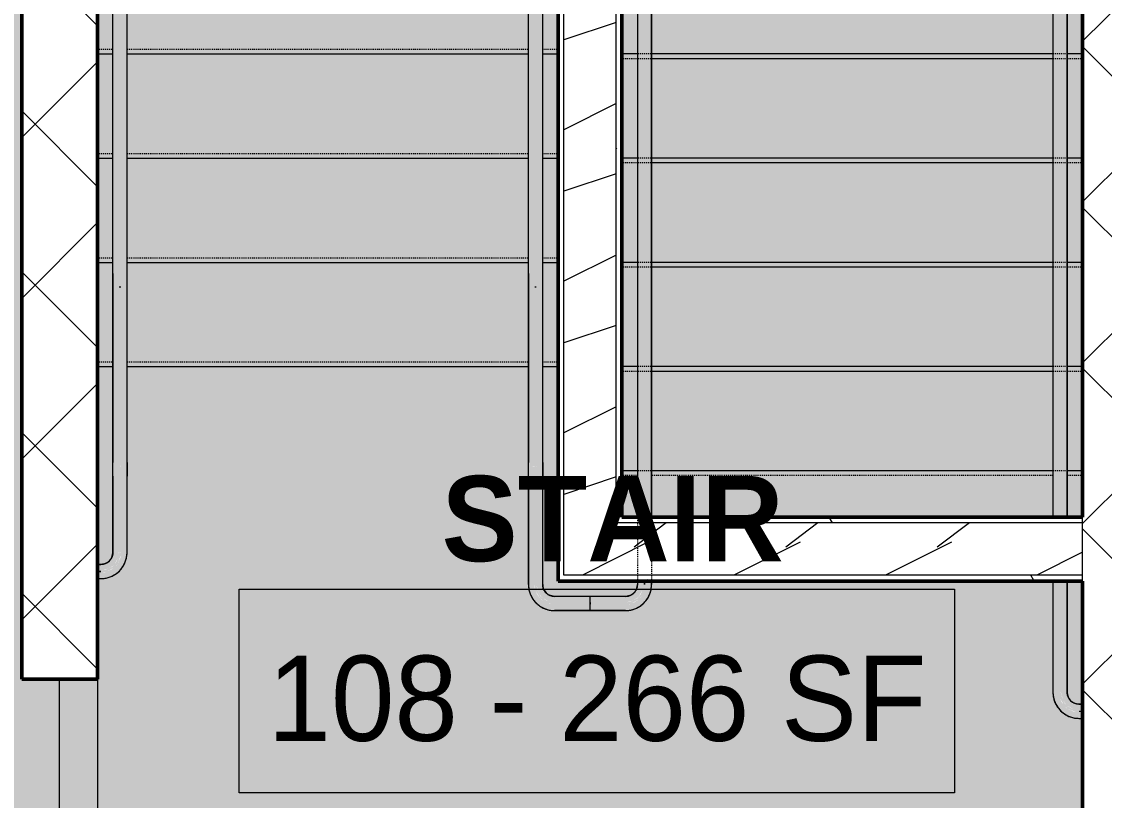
# Model space of a CAD drawing. Header units: inches. Extents: x -4266 to -1814, y 9706 to 12441.
# Drawn here: x -2640.3 to -2526, y 11884.4 to 11966.6 of the extents above; entities that cross this region are included whole.
import ezdxf

# ---------------------------------------------------------------- set-up
doc = ezdxf.new("R2010")
doc.units = ezdxf.units.IN
doc.header["$MEASUREMENT"] = 0
doc.linetypes.add('Overhead 1_16_', pattern=[0.101562, 0.0625, -0.039062])
for name, color, linetype, lineweight in [('0-1', 7, 'Continuous', 5), ('0-2', 10, 'Continuous', 13), ('A-ANNO-DIMS', 211, 'Continuous', 9), ('A-ANNO-DIMS-96', 211, 'Continuous', 9), ('A-AREA-IDEN', 2, 'Continuous', 9), ('A-FLOR-2', 10, 'Continuous', 13), ('A-FLOR-HRAL-1', 7, 'Continuous', 9), ('A-FLOR-HRAL-2', 55, 'Continuous', 9), ('A-FLOR-HRAL-3', 7, 'Overhead 1_16_', 9), ('A-WALL-3', 250, 'Continuous', 50), ('A-WALL-4', 10, 'Continuous', 13), ('A-WALL-7', 254, 'Continuous', 5), ('A-WALL-PATT-1', 7, 'Continuous', 9), ('A-WALL-PATT-2', 53, 'Continuous', 9), ('A-WALL-PATT-5', 251, 'Continuous', 9), ('I-WALL-1', 250, 'Continuous', 50), ('S-STRS-1', 7, 'Continuous', 9), ('S-STRS-3', 7, 'Overhead 1_16_', 9), ('S-STRS-5', 21, 'Continuous', 5), ('S-STRS-MBND-1', 7, 'Overhead 1_16_', 9)]:
    doc.layers.add(name, color=color, linetype=linetype, lineweight=lineweight)
doc.layers.add('A-AREA-PATT-1', color=7, linetype='Continuous', lineweight=9, transparency=1)
doc.styles.add('Century Gothic', font='ufonts.com_century-gothic.ttf', dxfattribs={"height": 9})
doc.styles.add('Century Gothic_B', font='GOTHICB.TTF', dxfattribs={"height": 9})
doc.dimstyles.new('OD__1_16__Tol__', dxfattribs={"dimscale": 12, "dimtxt": 9.397514, "dimasz": 1, "dimexe": 0.75, "dimexo": 0.5, "dimgap": 0.125, "dimtad": 1, "dimdec": 4, "dimrnd": 0.0625, "dimzin": 3, "dimdsep": 46, "dimlunit": 4, "dimtxsty": 'Century Gothic', "dimblk1": 'OBLIQUE', "dimblk2": 'OBLIQUE', "dimsah": 1, "dimcen": 0.09, "dimdle": 0.75, "dimazin": 0, "dimtfac": 1, "dimtdec": 4, "dimtix": 1, "dimtmove": 0, "dimatfit": 3, "dimfxl": 1, "dimtvp": 1, "dimtfill": 1, "dimfrac": 2, "dimtolj": 1, "dimtzin": 0, "dimarcsym": 2})
pattern_1 = [(45, (0, 0), (-8.485281, 8.485281), []), (135, (0, 0), (-8.485281, -8.485281), [])]
pattern_2 = [(0, (0, 0), (30.72, 7.68), [1.267, -21.773, 1.267, -21.773, -122.88]), (0, (0, 0), (30.72, 7.68), [-46.08, 1.267, -44.813, 1.267, -21.773, -53.76]), (0, (0, 0), (30.72, 7.68), [-115.2, 1.267, -14.093, 1.267, -37.133]), (120, (11.52, 3.84), (-22.011075, 22.7643004), [1.267, -21.773, 1.267, -21.773, -122.88]), (120, (11.52, 3.84), (-22.011075, 22.7643004), [-46.08, 1.267, -44.813, 1.267, -21.773, -53.76]), (120, (11.52, 3.84), (-22.011075, 22.7643004), [-115.2, 1.267, -14.093, 1.267, -37.133]), (240, (15.36, 19.2), (-8.708925, -30.4443004), [1.267, -21.773, 1.267, -21.773, -122.88]), (240, (15.36, 19.2), (-8.708925, -30.4443004), [-46.08, 1.267, -44.813, 1.267, -21.773, -53.76]), (240, (15.36, 19.2), (-8.708925, -30.4443004), [-115.2, 1.267, -14.093, 1.267, -37.133])]
pattern_3 = [(216.87, (6.397, 15.994), (47.98094286, 31.9870857), [7.997, -71.971]), (206.565, (15.994, 11.196), (-15.993714, -15.9941327), [17.881, -17.881]), (198.435, (15.994, 3.199), (-31.9867405, -15.9938803), [10.115, -40.461])]

# ---------------------------------------------------------------- blocks, each defined once
blk = doc.blocks.new('CTR - 1st Phase - Shell_rvt-1-FLOOR PLAN - 1ST FLOOR')
at = {"layer": 'A-FLOR-2'}
blk.add_line((-2636.32, 11845.19), (-2636.32, 11897.19), dxfattribs=at)
blk = doc.blocks.new('Top Rail Type - Top Rail_Internal_-2384915-FLOOR PLAN - 1ST FLOOR')
at = {"layer": 'A-FLOR-HRAL-1'}
for points in [[(-2629.95, 11919.67), (-2629.87, 11919.69), (-2629.84, 11938.62), (-2629.95, 11938.61), (-2630.06, 11938.61), (-2630.05, 11928.2), (-2630.03, 11919.68)], [(-2629.21, 11918.62), (-2629.2, 11918.62), (-2629.24, 11919.67), (-2630.7, 11919.67), (-2630.67, 11918.62), (-2629.22, 11918.62)], [(-2630.04, 11910.56), (-2629.86, 11910.6), (-2629.86, 11918.62), (-2630.04, 11918.62), (-2630.04, 11910.6)], [(-2632.32, 11908.48), (-2632.32, 11908.48), (-2631.95, 11908.48), (-2631.95, 11908.66), (-2632.32, 11908.63), (-2632.32, 11908.48)]]:
    blk.add_hatch(color=256, dxfattribs=at).paths.add_polyline_path(points, flags=0)
h = blk.add_hatch(color=256, dxfattribs=at)
h.paths.add_polyline_path([(-2630, 11908.62), (-2629.69, 11909.07), (-2630, 11908.63)], flags=0)
h.paths.add_polyline_path([(-2630.9, 11908.02), (-2630.09, 11908.55), (-2630.34, 11908.39), (-2630.8, 11908.09)], flags=0)
h.paths.add_polyline_path([(-2631.95, 11908.48), (-2631.42, 11908.51), (-2630.54, 11909), (-2630.53, 11909.02), (-2630.17, 11909.42), (-2630.13, 11909.54), (-2629.87, 11910.25), (-2629.87, 11910.56), (-2630.04, 11910.56), (-2630.25, 11909.76), (-2630.36, 11909.54), (-2630.47, 11909.42), (-2630.7, 11909.1), (-2631.16, 11908.87), (-2631.51, 11908.74), (-2631.72, 11908.71), (-2631.95, 11908.66), (-2631.95, 11908.56)], flags=0)
at = {"layer": 'A-FLOR-HRAL-2'}
blk.add_hatch(color=256, dxfattribs=at).paths.add_polyline_path([(-2629.87, 11938.61), (-2629.95, 11938.62), (-2629.95, 11938.61)], flags=0)
at = {"layer": 'A-FLOR-HRAL-1'}
for p, q in [((-2630.7, 11940.03), (-2630.7, 11920.07)), ((-2629.2, 11920.07), (-2629.2, 11940.03)), ((-2630.03, 11938.61), (-2629.87, 11938.61)), ((-2630.7, 11918.62), (-2630.7, 11910.56)), ((-2629.2, 11910.56), (-2629.2, 11918.62)), ((-2631.95, 11909.31), (-2632.32, 11909.31)), ((-2632.32, 11907.81), (-2631.95, 11907.81))]:
    blk.add_line(p, q, dxfattribs=at)
at = {"layer": 'A-FLOR-HRAL-1', "flags": 128}
for points in [[(-2630.7, 11918.62), (-2630.7, 11918.73), (-2630.7, 11918.84), (-2630.7, 11918.95), (-2630.7, 11919.06), (-2630.7, 11919.17), (-2630.7, 11919.27), (-2630.7, 11919.38), (-2630.7, 11919.49), (-2630.7, 11919.59), (-2630.7, 11919.69), (-2630.7, 11919.79), (-2630.7, 11919.89), (-2630.7, 11919.99), (-2630.7, 11920.07)], [(-2629.2, 11920.07), (-2629.2, 11919.97), (-2629.2, 11919.88), (-2629.2, 11919.78), (-2629.2, 11919.68), (-2629.2, 11919.57), (-2629.2, 11919.47), (-2629.2, 11919.36), (-2629.2, 11919.26), (-2629.2, 11919.15), (-2629.2, 11919.04), (-2629.2, 11918.93), (-2629.2, 11918.82), (-2629.2, 11918.71), (-2629.2, 11918.62)], [(-2631.95, 11907.81), (-2631.84, 11907.82), (-2631.73, 11907.82), (-2631.62, 11907.83), (-2631.51, 11907.85), (-2631.4, 11907.87), (-2631.3, 11907.89), (-2631.19, 11907.92), (-2631.08, 11907.95), (-2630.98, 11907.99), (-2630.88, 11908.03), (-2630.78, 11908.08), (-2630.68, 11908.13), (-2630.58, 11908.18), (-2630.49, 11908.23), (-2630.4, 11908.29), (-2630.31, 11908.36), (-2630.22, 11908.43), (-2630.14, 11908.5), (-2630.05, 11908.57), (-2629.98, 11908.65), (-2629.9, 11908.73), (-2629.83, 11908.81), (-2629.76, 11908.9), (-2629.7, 11908.99), (-2629.63, 11909.08), (-2629.58, 11909.17), (-2629.52, 11909.27), (-2629.47, 11909.37), (-2629.43, 11909.47), (-2629.39, 11909.57), (-2629.35, 11909.67), (-2629.31, 11909.78), (-2629.28, 11909.88), (-2629.26, 11909.99), (-2629.24, 11910.1), (-2629.22, 11910.21), (-2629.21, 11910.32), (-2629.2, 11910.42), (-2629.2, 11910.53), (-2629.2, 11910.56)], [(-2630.7, 11910.56), (-2630.7, 11910.51), (-2630.7, 11910.46), (-2630.71, 11910.41), (-2630.71, 11910.37), (-2630.72, 11910.32), (-2630.73, 11910.27), (-2630.75, 11910.22), (-2630.76, 11910.17), (-2630.78, 11910.12), (-2630.8, 11910.08), (-2630.82, 11910.03), (-2630.84, 11909.99), (-2630.86, 11909.94), (-2630.89, 11909.9), (-2630.92, 11909.86), (-2630.95, 11909.82), (-2630.98, 11909.78), (-2631.01, 11909.74), (-2631.04, 11909.7), (-2631.08, 11909.67), (-2631.11, 11909.63), (-2631.15, 11909.6), (-2631.19, 11909.57), (-2631.23, 11909.54), (-2631.27, 11909.51), (-2631.32, 11909.49), (-2631.36, 11909.46), (-2631.4, 11909.44), (-2631.45, 11909.42), (-2631.5, 11909.4), (-2631.54, 11909.38), (-2631.59, 11909.37), (-2631.64, 11909.35), (-2631.69, 11909.34), (-2631.74, 11909.33), (-2631.79, 11909.33), (-2631.84, 11909.32), (-2631.89, 11909.32), (-2631.94, 11909.31), (-2631.95, 11909.31)]]:
    blk.add_lwpolyline(points, dxfattribs=at)
blk = doc.blocks.new('Top Rail Type - Top Rail_Internal_-V229-FLOOR PLAN - 1ST FLOOR')
at = {"layer": 'A-FLOR-HRAL-1'}
blk.add_hatch(color=256, dxfattribs=at).paths.add_polyline_path([(-2630.05, 11919.67), (-2630.03, 11919.69), (-2630.06, 11938.62), (-2629.84, 11938.6), (-2629.87, 11920.03), (-2629.85, 11919.67), (-2629.2, 11919.67), (-2629.2, 11986.31), (-2630.7, 11985.61), (-2630.7, 11919.67), (-2630.07, 11919.67)], flags=0)
h = blk.add_hatch(color=256, dxfattribs=at)
h.paths.add_polyline_path([(-2629.2, 11910.56), (-2629.2, 11918.62), (-2629.86, 11918.62), (-2629.86, 11910.56)], flags=0)
h.paths.add_polyline_path([(-2630.08, 11910.56), (-2630.04, 11910.6), (-2630.05, 11918.62), (-2630.7, 11918.62), (-2630.7, 11910.56), (-2630.09, 11910.56)], flags=0)
h = blk.add_hatch(color=256, dxfattribs=at)
h.paths.add_polyline_path([(-2631.95, 11907.81), (-2630.9, 11908.02), (-2629.95, 11908.7), (-2629.41, 11909.51), (-2629.2, 11910.56), (-2629.87, 11910.56), (-2629.89, 11910.04), (-2630.13, 11909.54), (-2630.09, 11909.54), (-2630.32, 11909.22), (-2630.87, 11908.76), (-2631.09, 11908.68), (-2631.51, 11908.48), (-2631.95, 11908.48), (-2631.95, 11908.02)], flags=0)
h.paths.add_polyline_path([(-2631.95, 11908.66), (-2631.16, 11908.87), (-2630.59, 11909.21), (-2630.14, 11910.01), (-2630.11, 11910.15), (-2630.08, 11910.39), (-2630.08, 11910.56), (-2630.7, 11910.56), (-2630.87, 11909.94), (-2631.32, 11909.48), (-2631.95, 11909.31), (-2631.95, 11908.7)], flags=0)
h = blk.add_hatch(color=256, dxfattribs=at)
h.paths.add_polyline_path([(-2631.95, 11907.81), (-2631.95, 11908.48), (-2632.32, 11908.47), (-2632.32, 11907.81)], flags=0)
h.paths.add_polyline_path([(-2632.15, 11908.66), (-2631.95, 11908.66), (-2631.95, 11909.31), (-2632.32, 11909.31), (-2632.32, 11908.66)], flags=0)
for p, q in [((-2630.7, 11919.67), (-2630.7, 11985.61)), ((-2629.2, 11919.67), (-2629.2, 11986.31)), ((-2630.7, 11918.62), (-2630.7, 11919.67)), ((-2629.2, 11918.62), (-2629.2, 11919.67)), ((-2630.7, 11910.56), (-2630.7, 11918.62)), ((-2629.2, 11910.56), (-2629.2, 11918.62)), ((-2632.32, 11909.31), (-2631.95, 11909.31)), ((-2632.32, 11907.81), (-2631.95, 11907.81))]:
    blk.add_line(p, q, dxfattribs=at)
for radius, end in [(2.75, 0), (1.25, 360)]:
    blk.add_arc((-2631.95, 11910.56), radius, 270, end, dxfattribs=at)
blk = doc.blocks.new('Top Rail Type - Top Rail_Internal_-2384917-FLOOR PLAN - 1ST FLOOR')
at = {"layer": 'A-FLOR-HRAL-1'}
for points in [[(-2586.07, 11919.67), (-2586, 11919.69), (-2585.97, 11938.62), (-2586.07, 11938.61), (-2586.18, 11938.61), (-2586.17, 11928.2), (-2586.15, 11919.68)], [(-2586.07, 11918.62), (-2585.32, 11918.62), (-2585.36, 11919.67), (-2586.82, 11919.67), (-2586.8, 11918.62), (-2586.17, 11918.62)], [(-2586.07, 11907.19), (-2585.98, 11907.19), (-2585.98, 11918.62), (-2586.16, 11918.62), (-2586.16, 11907.19)], [(-2584.07, 11905.1), (-2584.07, 11905.28), (-2584.88, 11905.49), (-2585.16, 11905.65), (-2585.22, 11905.71), (-2585.5, 11905.88), (-2585.77, 11906.4), (-2585.9, 11906.75), (-2585.93, 11906.95), (-2585.98, 11907.19), (-2586.15, 11907.19), (-2586.13, 11906.65), (-2585.63, 11905.78), (-2585.61, 11905.77), (-2585.22, 11905.41), (-2585.1, 11905.37), (-2584.39, 11905.1)], [(-2584.07, 11905.1), (-2580.32, 11905.1), (-2580.32, 11905.28), (-2584.07, 11905.28), (-2584.07, 11905.19)]]:
    blk.add_hatch(color=256, dxfattribs=at).paths.add_polyline_path(points, flags=0)
for p, q in [((-2586.82, 11940.03), (-2586.82, 11920.07)), ((-2585.32, 11920.07), (-2585.32, 11940.03)), ((-2586.15, 11938.61), (-2586, 11938.61)), ((-2586.82, 11918.62), (-2586.82, 11907.19)), ((-2585.32, 11907.19), (-2585.32, 11918.62)), ((-2580.32, 11905.94), (-2584.07, 11905.94)), ((-2584.07, 11904.44), (-2580.32, 11904.44)), ((-2580.32, 11905.28), (-2580.32, 11905.1))]:
    blk.add_line(p, q, dxfattribs=at)
at = {"layer": 'A-FLOR-HRAL-1', "flags": 128}
for points in [[(-2586.82, 11918.62), (-2586.82, 11918.73), (-2586.82, 11918.84), (-2586.82, 11918.95), (-2586.82, 11919.06), (-2586.82, 11919.17), (-2586.82, 11919.27), (-2586.82, 11919.38), (-2586.82, 11919.49), (-2586.82, 11919.59), (-2586.82, 11919.69), (-2586.82, 11919.79), (-2586.82, 11919.89), (-2586.82, 11919.99), (-2586.82, 11920.07)], [(-2585.32, 11920.07), (-2585.32, 11919.97), (-2585.32, 11919.88), (-2585.32, 11919.78), (-2585.32, 11919.68), (-2585.32, 11919.57), (-2585.32, 11919.47), (-2585.32, 11919.36), (-2585.32, 11919.26), (-2585.32, 11919.15), (-2585.32, 11919.04), (-2585.32, 11918.93), (-2585.32, 11918.82), (-2585.32, 11918.71), (-2585.32, 11918.62)], [(-2586.82, 11907.19), (-2586.82, 11907.08), (-2586.81, 11906.97), (-2586.8, 11906.86), (-2586.79, 11906.75), (-2586.77, 11906.64), (-2586.74, 11906.54), (-2586.72, 11906.43), (-2586.68, 11906.32), (-2586.65, 11906.22), (-2586.61, 11906.12), (-2586.56, 11906.02), (-2586.51, 11905.92), (-2586.46, 11905.82), (-2586.4, 11905.73), (-2586.34, 11905.64), (-2586.28, 11905.55), (-2586.21, 11905.46), (-2586.14, 11905.38), (-2586.07, 11905.29), (-2585.99, 11905.22), (-2585.91, 11905.14), (-2585.83, 11905.07), (-2585.74, 11905), (-2585.65, 11904.94), (-2585.56, 11904.88), (-2585.47, 11904.82), (-2585.37, 11904.76), (-2585.27, 11904.71), (-2585.17, 11904.67), (-2585.07, 11904.63), (-2584.97, 11904.59), (-2584.86, 11904.55), (-2584.76, 11904.53), (-2584.65, 11904.5), (-2584.54, 11904.48), (-2584.43, 11904.46), (-2584.32, 11904.45), (-2584.21, 11904.44), (-2584.1, 11904.44), (-2584.07, 11904.44)], [(-2584.07, 11905.94), (-2584.12, 11905.94), (-2584.17, 11905.94), (-2584.22, 11905.95), (-2584.27, 11905.96), (-2584.32, 11905.96), (-2584.37, 11905.98), (-2584.42, 11905.99), (-2584.47, 11906), (-2584.51, 11906.02), (-2584.56, 11906.04), (-2584.61, 11906.06), (-2584.65, 11906.08), (-2584.69, 11906.1), (-2584.74, 11906.13), (-2584.78, 11906.16), (-2584.82, 11906.19), (-2584.86, 11906.22), (-2584.9, 11906.25), (-2584.93, 11906.28), (-2584.97, 11906.32), (-2585, 11906.36), (-2585.04, 11906.39), (-2585.07, 11906.43), (-2585.1, 11906.47), (-2585.13, 11906.51), (-2585.15, 11906.56), (-2585.18, 11906.6), (-2585.2, 11906.64), (-2585.22, 11906.69), (-2585.24, 11906.74), (-2585.26, 11906.78), (-2585.27, 11906.83), (-2585.28, 11906.88), (-2585.3, 11906.93), (-2585.31, 11906.98), (-2585.31, 11907.03), (-2585.32, 11907.08), (-2585.32, 11907.13), (-2585.32, 11907.18), (-2585.32, 11907.19)]]:
    blk.add_lwpolyline(points, dxfattribs=at)
blk = doc.blocks.new('Top Rail Type - Top Rail_Internal_-V230-FLOOR PLAN - 1ST FLOOR')
at = {"layer": 'A-FLOR-HRAL-1'}
blk.add_hatch(color=256, dxfattribs=at).paths.add_polyline_path([(-2586.82, 11919.67), (-2586.15, 11919.69), (-2586.18, 11938.62), (-2585.97, 11938.61), (-2586, 11920.03), (-2585.98, 11919.67), (-2585.32, 11919.67), (-2585.32, 12006.77), (-2586.82, 12006.07), (-2586.82, 11928.2)], flags=0)
h = blk.add_hatch(color=256, dxfattribs=at)
h.paths.add_polyline_path([(-2586.82, 11907.19), (-2586.16, 11907.19), (-2586.17, 11918.62), (-2586.82, 11918.62), (-2586.82, 11908.09)], flags=0)
h.paths.add_polyline_path([(-2585.32, 11907.19), (-2585.32, 11918.62), (-2585.98, 11918.62), (-2585.98, 11907.19), (-2585.93, 11907.19)], flags=0)
h = blk.add_hatch(color=256, dxfattribs=at)
h.paths.add_polyline_path([(-2584.07, 11904.44), (-2584.07, 11905.1), (-2584.61, 11905.14), (-2584.6, 11905.17), (-2585.4, 11905.54), (-2585.69, 11905.85), (-2585.96, 11906.25), (-2586.02, 11906.45), (-2586.15, 11906.78), (-2586.15, 11907.19), (-2586.82, 11907.19), (-2586.6, 11906.12), (-2586.02, 11905.24), (-2585.13, 11904.65), (-2584.39, 11904.5)], flags=0)
h.paths.add_polyline_path([(-2584.07, 11905.28), (-2584.07, 11905.94), (-2584.7, 11906.11), (-2585.16, 11906.56), (-2585.32, 11907.19), (-2585.98, 11907.19), (-2585.77, 11906.4), (-2585.43, 11905.84), (-2584.62, 11905.38), (-2584.52, 11905.35), (-2584.25, 11905.32)], flags=0)
h = blk.add_hatch(color=256, dxfattribs=at)
h.paths.add_polyline_path([(-2584.07, 11904.44), (-2580.32, 11904.44), (-2580.32, 11905.1), (-2584.07, 11905.1)], flags=0)
h.paths.add_polyline_path([(-2580.32, 11905.28), (-2580.32, 11905.94), (-2584.07, 11905.94), (-2584.07, 11905.28), (-2582.02, 11905.28)], flags=0)
for p, q in [((-2585.32, 11919.67), (-2585.32, 12006.77)), ((-2586.82, 11919.67), (-2586.82, 12006.07)), ((-2586.82, 11918.62), (-2586.82, 11919.67)), ((-2585.32, 11918.62), (-2585.32, 11919.67)), ((-2586.82, 11907.19), (-2586.82, 11918.62)), ((-2585.32, 11907.19), (-2585.32, 11918.62)), ((-2580.32, 11905.94), (-2584.07, 11905.94)), ((-2580.32, 11904.44), (-2580.32, 11905.94)), ((-2580.32, 11904.44), (-2584.07, 11904.44))]:
    blk.add_line(p, q, dxfattribs=at)
for radius in [2.75, 1.25]:
    blk.add_arc((-2584.07, 11907.19), radius, 180, 270, dxfattribs=at)
at = {"layer": 'A-FLOR-HRAL-3'}
for p, q in [((-2575.32, 12029.19), (-2575.32, 11919.67)), ((-2573.82, 12029.19), (-2573.82, 11919.67)), ((-2575.32, 11919.67), (-2575.32, 11918.62)), ((-2573.82, 11919.67), (-2573.82, 11918.62)), ((-2575.32, 11918.62), (-2575.32, 11907.19)), ((-2573.82, 11918.62), (-2573.82, 11907.19)), ((-2580.32, 11904.44), (-2580.32, 11905.94)), ((-2576.57, 11905.94), (-2580.32, 11905.94)), ((-2576.57, 11904.44), (-2580.32, 11904.44))]:
    blk.add_line(p, q, dxfattribs=at)
for radius in [1.25, 2.75]:
    blk.add_arc((-2576.57, 11907.19), radius, 270, 0, dxfattribs=at)
blk = doc.blocks.new('Top Rail Type - Top Rail_Internal_-2385970-FLOOR PLAN - 1ST FLOOR')
at = {"layer": 'A-FLOR-HRAL-1'}
for points in [[(-2574.5, 11914.31), (-2574.5, 12030.63), (-2573.82, 12030.63), (-2573.85, 12031.08), (-2574.04, 12031.26), (-2574.38, 12031.36), (-2574.77, 12031.36), (-2575.11, 12031.25), (-2575.3, 12031.08), (-2575.32, 12030.98), (-2575.3, 12030.63), (-2574.65, 12030.63), (-2574.65, 11914.31), (-2574.56, 11914.31)], [(-2574.66, 11907.19), (-2574.49, 11907.19), (-2574.49, 11907.56), (-2574.66, 11907.56), (-2574.66, 11907.39)], [(-2579.67, 11905.1), (-2576.57, 11905.1), (-2576.57, 11905.28), (-2580.32, 11905.28), (-2580.32, 11905.1)]]:
    blk.add_hatch(color=256, dxfattribs=at).paths.add_polyline_path(points, flags=0)
h = blk.add_hatch(color=256, dxfattribs=at)
h.paths.add_polyline_path([(-2574.63, 11905.24), (-2574.3, 11905.7), (-2574.56, 11905.35)], flags=0)
h.paths.add_polyline_path([(-2575.52, 11904.65), (-2574.68, 11905.21), (-2575.08, 11904.95), (-2575.42, 11904.71)], flags=0)
h.paths.add_polyline_path([(-2576.26, 11905.1), (-2576.26, 11905.11), (-2576.04, 11905.14), (-2575.16, 11905.63), (-2575.15, 11905.65), (-2574.79, 11906.04), (-2574.76, 11906.16), (-2574.49, 11906.88), (-2574.49, 11907.19), (-2574.66, 11907.19), (-2574.88, 11906.38), (-2574.98, 11906.16), (-2575.18, 11905.9), (-2575.26, 11905.77), (-2575.79, 11905.5), (-2576.13, 11905.36), (-2576.33, 11905.33), (-2576.57, 11905.28), (-2576.57, 11905.1)], flags=0)
for p, q in [((-2575.32, 12030.98), (-2575.32, 11914.31)), ((-2573.82, 11914.31), (-2573.82, 12030.98)), ((-2575.32, 11907.56), (-2575.32, 11907.19)), ((-2573.82, 11907.19), (-2573.82, 11907.56)), ((-2576.57, 11905.94), (-2580.32, 11905.94)), ((-2580.32, 11905.1), (-2580.32, 11905.28)), ((-2580.32, 11904.44), (-2576.57, 11904.44))]:
    blk.add_line(p, q, dxfattribs=at)
at = {"layer": 'A-FLOR-HRAL-1', "flags": 128}
for points in [[(-2576.57, 11904.44), (-2576.46, 11904.44), (-2576.35, 11904.45), (-2576.24, 11904.46), (-2576.14, 11904.47), (-2576.03, 11904.49), (-2575.92, 11904.52), (-2575.81, 11904.55), (-2575.71, 11904.58), (-2575.6, 11904.62), (-2575.5, 11904.66), (-2575.4, 11904.7), (-2575.3, 11904.75), (-2575.21, 11904.8), (-2575.11, 11904.86), (-2575.02, 11904.92), (-2574.93, 11904.98), (-2574.84, 11905.05), (-2574.76, 11905.12), (-2574.68, 11905.2), (-2574.6, 11905.27), (-2574.53, 11905.35), (-2574.45, 11905.44), (-2574.39, 11905.52), (-2574.32, 11905.61), (-2574.26, 11905.7), (-2574.2, 11905.8), (-2574.15, 11905.89), (-2574.1, 11905.99), (-2574.05, 11906.09), (-2574.01, 11906.19), (-2573.97, 11906.3), (-2573.94, 11906.4), (-2573.91, 11906.51), (-2573.88, 11906.61), (-2573.86, 11906.72), (-2573.85, 11906.83), (-2573.84, 11906.94), (-2573.83, 11907.05), (-2573.82, 11907.16), (-2573.82, 11907.19)], [(-2575.32, 11907.19), (-2575.32, 11907.14), (-2575.33, 11907.09), (-2575.33, 11907.04), (-2575.34, 11906.99), (-2575.35, 11906.94), (-2575.36, 11906.89), (-2575.37, 11906.84), (-2575.39, 11906.8), (-2575.4, 11906.75), (-2575.42, 11906.7), (-2575.44, 11906.66), (-2575.46, 11906.61), (-2575.49, 11906.57), (-2575.51, 11906.53), (-2575.54, 11906.48), (-2575.57, 11906.44), (-2575.6, 11906.4), (-2575.63, 11906.37), (-2575.67, 11906.33), (-2575.7, 11906.29), (-2575.74, 11906.26), (-2575.78, 11906.23), (-2575.82, 11906.19), (-2575.86, 11906.17), (-2575.9, 11906.14), (-2575.94, 11906.11), (-2575.98, 11906.09), (-2576.03, 11906.06), (-2576.07, 11906.04), (-2576.12, 11906.02), (-2576.17, 11906.01), (-2576.22, 11905.99), (-2576.26, 11905.98), (-2576.31, 11905.97), (-2576.36, 11905.96), (-2576.41, 11905.95), (-2576.46, 11905.94), (-2576.51, 11905.94), (-2576.56, 11905.94), (-2576.57, 11905.94)]]:
    blk.add_lwpolyline(points, dxfattribs=at)
blk = doc.blocks.new('Top Rail Type - Top Rail_Internal_-V237-FLOOR PLAN - 1ST FLOOR')
at = {"layer": 'A-FLOR-HRAL-1'}
h = blk.add_hatch(color=256, dxfattribs=at)
h.paths.add_polyline_path([(-2574.5, 11914.31), (-2573.82, 11914.31), (-2573.82, 12030.63), (-2574.5, 12030.63), (-2574.5, 11918.14)], flags=0)
h.paths.add_polyline_path([(-2575.32, 11914.31), (-2574.65, 11914.31), (-2574.65, 12030.63), (-2575.32, 12030.63), (-2575.32, 11918.14)], flags=0)
h = blk.add_hatch(color=256, dxfattribs=at)
h.paths.add_polyline_path([(-2576.57, 11904.44), (-2575.52, 11904.65), (-2574.63, 11905.24), (-2574.03, 11906.14), (-2573.82, 11907.19), (-2574.49, 11907.19), (-2574.52, 11906.65), (-2574.56, 11906.66), (-2574.92, 11905.87), (-2575.3, 11905.53), (-2575.67, 11905.3), (-2575.84, 11905.24), (-2576.16, 11905.11), (-2576.57, 11905.1), (-2576.57, 11904.57)], flags=0)
h.paths.add_polyline_path([(-2576.57, 11905.28), (-2575.79, 11905.5), (-2575.22, 11905.84), (-2574.77, 11906.64), (-2574.74, 11906.73), (-2574.7, 11907.02), (-2574.7, 11907.19), (-2575.32, 11907.19), (-2575.49, 11906.56), (-2576, 11906.09), (-2576.57, 11905.94), (-2576.57, 11905.33)], flags=0)
h = blk.add_hatch(color=256, dxfattribs=at)
h.paths.add_polyline_path([(-2573.82, 11907.19), (-2573.82, 11907.56), (-2574.49, 11907.56), (-2574.49, 11907.19), (-2573.96, 11907.19)], flags=0)
h.paths.add_polyline_path([(-2574.66, 11907.19), (-2574.7, 11907.56), (-2575.32, 11907.56), (-2575.32, 11907.19), (-2574.7, 11907.19)], flags=0)
h = blk.add_hatch(color=256, dxfattribs=at)
h.paths.add_polyline_path([(-2576.95, 11904.44), (-2576.57, 11904.44), (-2576.57, 11905.1), (-2580.32, 11905.1), (-2580.32, 11904.44), (-2577.8, 11904.44)], flags=0)
h.paths.add_polyline_path([(-2580.32, 11905.28), (-2576.57, 11905.28), (-2576.57, 11905.94), (-2580.32, 11905.94)], flags=0)
for p, q in [((-2575.32, 12030.63), (-2575.32, 11914.31)), ((-2573.82, 12030.63), (-2573.82, 11914.31)), ((-2575.32, 11907.56), (-2575.32, 11907.19)), ((-2573.82, 11907.56), (-2573.82, 11907.19)), ((-2580.32, 11904.44), (-2580.32, 11905.94)), ((-2576.57, 11905.94), (-2580.32, 11905.94)), ((-2576.57, 11904.44), (-2580.32, 11904.44))]:
    blk.add_line(p, q, dxfattribs=at)
for radius in [1.25, 2.75]:
    blk.add_arc((-2576.57, 11907.19), radius, 270, 0, dxfattribs=at)
blk = doc.blocks.new('Top Rail Type - Top Rail_Internal_-2386287-FLOOR PLAN - 1ST FLOOR')
at = {"layer": 'A-FLOR-HRAL-1'}
for points in [[(-2530.69, 11914.31), (-2530.62, 11914.31), (-2530.62, 12028.7), (-2530.78, 12028.69), (-2530.78, 11914.31), (-2530.7, 11914.31)], [(-2530.7, 11895.81), (-2530.61, 11895.81), (-2530.61, 11907.56), (-2530.79, 11907.56), (-2530.79, 11895.81)], [(-2529.01, 11893.72), (-2528.99, 11893.72), (-2528.7, 11893.73), (-2528.7, 11893.91), (-2529.5, 11894.12), (-2529.78, 11894.28), (-2529.95, 11894.4), (-2530.17, 11894.58), (-2530.39, 11895.03), (-2530.52, 11895.37), (-2530.56, 11895.59), (-2530.64, 11895.81), (-2530.78, 11895.81), (-2530.76, 11895.29), (-2530.26, 11894.4), (-2530.24, 11894.39), (-2529.85, 11894.04), (-2529.72, 11894), (-2529.01, 11893.73)], [(-2528.7, 11893.72), (-2528.32, 11893.74), (-2528.32, 11893.91), (-2528.7, 11893.87), (-2528.7, 11893.81)]]:
    blk.add_hatch(color=256, dxfattribs=at).paths.add_polyline_path(points, flags=0)
for p, q in [((-2531.45, 12028.3), (-2531.45, 11914.31)), ((-2529.95, 11914.31), (-2529.95, 12028.3)), ((-2531.45, 11907.56), (-2531.45, 11895.81)), ((-2529.95, 11895.81), (-2529.95, 11907.56)), ((-2528.32, 11894.56), (-2528.7, 11894.56)), ((-2528.7, 11893.06), (-2528.32, 11893.06))]:
    blk.add_line(p, q, dxfattribs=at)
at = {"layer": 'A-FLOR-HRAL-1', "flags": 128}
for points in [[(-2531.45, 11895.81), (-2531.45, 11895.7), (-2531.44, 11895.59), (-2531.43, 11895.49), (-2531.41, 11895.38), (-2531.39, 11895.27), (-2531.37, 11895.16), (-2531.34, 11895.05), (-2531.31, 11894.95), (-2531.27, 11894.85), (-2531.23, 11894.74), (-2531.19, 11894.64), (-2531.14, 11894.54), (-2531.09, 11894.45), (-2531.03, 11894.35), (-2530.97, 11894.26), (-2530.9, 11894.17), (-2530.84, 11894.09), (-2530.77, 11894), (-2530.69, 11893.92), (-2530.61, 11893.84), (-2530.53, 11893.77), (-2530.45, 11893.69), (-2530.36, 11893.63), (-2530.28, 11893.56), (-2530.18, 11893.5), (-2530.09, 11893.44), (-2529.99, 11893.39), (-2529.9, 11893.34), (-2529.8, 11893.29), (-2529.7, 11893.25), (-2529.59, 11893.21), (-2529.49, 11893.18), (-2529.38, 11893.15), (-2529.27, 11893.13), (-2529.17, 11893.1), (-2529.06, 11893.09), (-2528.95, 11893.08), (-2528.84, 11893.07), (-2528.73, 11893.06), (-2528.7, 11893.06)], [(-2528.7, 11894.56), (-2528.75, 11894.57), (-2528.8, 11894.57), (-2528.85, 11894.57), (-2528.9, 11894.58), (-2528.95, 11894.59), (-2529, 11894.6), (-2529.04, 11894.61), (-2529.09, 11894.63), (-2529.14, 11894.64), (-2529.19, 11894.66), (-2529.23, 11894.68), (-2529.28, 11894.71), (-2529.32, 11894.73), (-2529.36, 11894.76), (-2529.4, 11894.78), (-2529.45, 11894.81), (-2529.48, 11894.84), (-2529.52, 11894.87), (-2529.56, 11894.91), (-2529.6, 11894.94), (-2529.63, 11894.98), (-2529.66, 11895.02), (-2529.69, 11895.06), (-2529.72, 11895.1), (-2529.75, 11895.14), (-2529.78, 11895.18), (-2529.8, 11895.23), (-2529.82, 11895.27), (-2529.84, 11895.32), (-2529.86, 11895.36), (-2529.88, 11895.41), (-2529.9, 11895.46), (-2529.91, 11895.5), (-2529.92, 11895.55), (-2529.93, 11895.6), (-2529.94, 11895.65), (-2529.94, 11895.7), (-2529.95, 11895.75), (-2529.95, 11895.8), (-2529.95, 11895.81)]]:
    blk.add_lwpolyline(points, dxfattribs=at)
blk = doc.blocks.new('Top Rail Type - Top Rail_Internal_-V238-FLOOR PLAN - 1ST FLOOR')
at = {"layer": 'A-FLOR-HRAL-1'}
h = blk.add_hatch(color=256, dxfattribs=at)
h.paths.add_polyline_path([(-2529.95, 11914.31), (-2529.95, 12028.7), (-2530.62, 12028.7), (-2530.62, 11914.31)], flags=0)
h.paths.add_polyline_path([(-2531.45, 11914.31), (-2530.78, 11914.31), (-2530.8, 12028.7), (-2531.45, 12028.7), (-2531.45, 11918.14)], flags=0)
h = blk.add_hatch(color=256, dxfattribs=at)
h.paths.add_polyline_path([(-2529.95, 11895.81), (-2529.95, 11907.56), (-2530.61, 11907.56), (-2530.61, 11895.81), (-2530.55, 11895.81)], flags=0)
h.paths.add_polyline_path([(-2530.79, 11895.81), (-2530.79, 11907.56), (-2531.45, 11907.56), (-2531.45, 11895.81)], flags=0)
h = blk.add_hatch(color=256, dxfattribs=at)
h.paths.add_polyline_path([(-2528.7, 11893.06), (-2528.7, 11893.72), (-2529.23, 11893.76), (-2529.72, 11894), (-2529.72, 11893.95), (-2530.04, 11894.18), (-2530.5, 11894.73), (-2530.58, 11894.87), (-2530.65, 11895.08), (-2530.78, 11895.37), (-2530.78, 11895.81), (-2531.45, 11895.81), (-2531.23, 11894.75), (-2530.64, 11893.87), (-2529.75, 11893.27), (-2529.01, 11893.13)], flags=0)
h.paths.add_polyline_path([(-2528.7, 11893.91), (-2528.7, 11894.56), (-2529.32, 11894.73), (-2529.78, 11895.19), (-2529.97, 11895.81), (-2530.61, 11895.81), (-2530.39, 11895.03), (-2530.05, 11894.46), (-2529.25, 11894.01), (-2529.11, 11893.97), (-2528.87, 11893.94)], flags=0)
h = blk.add_hatch(color=256, dxfattribs=at)
h.paths.add_polyline_path([(-2528.7, 11893.06), (-2528.32, 11893.06), (-2528.32, 11893.72), (-2528.7, 11893.72), (-2528.7, 11893.27)], flags=0)
h.paths.add_polyline_path([(-2528.32, 11893.91), (-2528.32, 11894.56), (-2528.7, 11894.56), (-2528.7, 11893.91), (-2528.4, 11893.91)], flags=0)
for p, q in [((-2531.45, 12028.7), (-2531.45, 11914.31)), ((-2529.95, 12028.7), (-2529.95, 11914.31)), ((-2531.45, 11907.56), (-2531.45, 11895.81)), ((-2529.95, 11907.56), (-2529.95, 11895.81)), ((-2528.7, 11894.56), (-2528.32, 11894.56)), ((-2528.7, 11893.06), (-2528.32, 11893.06))]:
    blk.add_line(p, q, dxfattribs=at)
for radius in [2.75, 1.25]:
    blk.add_arc((-2528.7, 11895.81), radius, 180, 270, dxfattribs=at)
blk = doc.blocks.new('CTR - 1st Phase -Stairs _ Elevators_rvt-1-FLOOR PLAN - 1ST FLOOR')
at = {"layer": 'A-WALL-7'}
blk.add_hatch(color=256, dxfattribs=at).paths.add_polyline_path([(-2636.32, 11845.19), (-2632.32, 11845.19), (-2632.32, 11897.19), (-2636.32, 11897.19), (-2636.32, 11877.93)], flags=0)
at = {"layer": 'A-WALL-PATT-1'}
h = blk.add_hatch(dxfattribs=at)
h.set_pattern_fill('FP_1', color=256, style=0, pattern_type=2)
h.set_pattern_definition(pattern_2)
h.paths.add_polyline_path([(-2583.7, 11907.56), (-2583.07, 11907.56), (-2583.07, 12029.19), (-2583.7, 12029.19), (-2583.7, 11908.09)], flags=0)
h = blk.add_hatch(dxfattribs=at)
h.set_pattern_fill('FP_1', color=256, style=0, pattern_type=2)
h.set_pattern_definition(pattern_2)
h.paths.add_polyline_path([(-2576.95, 11913.69), (-2576.95, 12029.19), (-2583.07, 12029.19), (-2583.07, 12028.56), (-2577.57, 12028.56), (-2577.57, 11913.69)], flags=0)
h = blk.add_hatch(dxfattribs=at)
h.set_pattern_fill('FP_1', color=256, style=0, pattern_type=2)
h.set_pattern_definition(pattern_2)
h.paths.add_polyline_path([(-2528.32, 11913.69), (-2528.32, 11914.31), (-2576.95, 11914.31), (-2576.95, 11913.69), (-2528.35, 11913.69)], flags=0)
h = blk.add_hatch(dxfattribs=at)
h.set_pattern_fill('FP_1', color=256, style=0, pattern_type=2)
h.set_pattern_definition(pattern_2)
h.paths.add_polyline_path([(-2583.07, 11907.56), (-2528.32, 11907.56), (-2528.32, 11908.19), (-2583.07, 11908.19), (-2583.07, 11908.09)], flags=0)
at = {"layer": 'A-WALL-PATT-2'}
h = blk.add_hatch(dxfattribs=at)
h.set_pattern_fill('FP_25', color=256, style=0, pattern_type=2)
h.set_pattern_definition(pattern_3)
h.paths.add_polyline_path([(-2583.07, 11908.19), (-2577.57, 11908.19), (-2577.57, 12028.56), (-2583.07, 12028.56), (-2583.07, 11916.7)], flags=0)
h = blk.add_hatch(dxfattribs=at)
h.set_pattern_fill('FP_25', color=256, style=0, pattern_type=2)
h.set_pattern_definition(pattern_3)
h.paths.add_polyline_path([(-2528.32, 11908.19), (-2528.35, 11913.69), (-2577.57, 11913.69), (-2577.57, 11908.19), (-2528.62, 11908.19)], flags=0)
at = {"layer": 'A-WALL-PATT-5'}
h = blk.add_hatch(dxfattribs=at)
h.set_pattern_fill('FP_24', color=256, style=0, pattern_type=2)
h.set_pattern_definition(pattern_1)
h.paths.add_polyline_path([(-2632.32, 11897.19), (-2632.32, 12077.19), (-2640.32, 12077.19), (-2640.32, 11897.19), (-2636.32, 11897.19)], flags=0)
h = blk.add_hatch(dxfattribs=at)
h.set_pattern_fill('FP_24', color=256, style=0, pattern_type=2)
h.set_pattern_definition(pattern_1)
h.paths.add_polyline_path([(-2524.32, 11845.19), (-2520.32, 11845.19), (-2520.32, 12077.19), (-2528.32, 12077.19), (-2528.32, 11845.19)], flags=0)
at = {"layer": 'S-STRS-5'}
h = blk.add_hatch(color=256, dxfattribs=at)
h.paths.add_polyline_path([(-2632.32, 11963.19), (-2630.7, 11963.19), (-2630.7, 11974.19), (-2632.32, 11974.19)], flags=0)
h.paths.add_polyline_path([(-2629.2, 11963.19), (-2586.82, 11963.19), (-2586.82, 11974.19), (-2629.2, 11974.19)], flags=0)
h.paths.add_polyline_path([(-2583.7, 11963.19), (-2583.7, 11974.19), (-2585.32, 11974.19), (-2585.32, 11963.19)], flags=0)
h = blk.add_hatch(color=256, dxfattribs=at)
h.paths.add_polyline_path([(-2575.32, 11963.19), (-2575.32, 11974.19), (-2576.95, 11974.19), (-2576.95, 11963.19)], flags=0)
h.paths.add_polyline_path([(-2573.82, 11963.19), (-2531.45, 11963.19), (-2531.45, 11974.19), (-2573.82, 11974.19), (-2573.82, 11968.41)], flags=0)
h.paths.add_polyline_path([(-2528.32, 11963.19), (-2528.32, 11974.19), (-2529.95, 11974.19), (-2529.95, 11963.19)], flags=0)
h = blk.add_hatch(color=256, dxfattribs=at)
h.paths.add_polyline_path([(-2632.32, 11952.19), (-2630.7, 11952.19), (-2630.7, 11963.19), (-2632.32, 11963.19), (-2632.32, 11958.36)], flags=0)
h.paths.add_polyline_path([(-2585.32, 11952.19), (-2583.7, 11952.19), (-2583.7, 11963.19), (-2585.32, 11963.19), (-2585.32, 11958.36)], flags=0)
h.paths.add_polyline_path([(-2586.82, 11952.19), (-2586.82, 11963.19), (-2629.2, 11963.19), (-2629.2, 11952.19), (-2603.13, 11952.19)], flags=0)
h = blk.add_hatch(color=256, dxfattribs=at)
h.paths.add_polyline_path([(-2575.32, 11952.19), (-2575.32, 11963.19), (-2576.95, 11963.19), (-2576.95, 11952.19)], flags=0)
h.paths.add_polyline_path([(-2529.95, 11952.19), (-2528.32, 11952.19), (-2528.32, 11963.19), (-2529.95, 11963.19), (-2529.95, 11958.36)], flags=0)
h.paths.add_polyline_path([(-2536.13, 11952.19), (-2531.45, 11952.19), (-2531.45, 11963.19), (-2573.82, 11963.19), (-2573.82, 11952.19), (-2552.48, 11952.19)], flags=0)
h = blk.add_hatch(color=256, dxfattribs=at)
h.paths.add_polyline_path([(-2620.01, 11941.19), (-2586.82, 11941.19), (-2586.82, 11952.19), (-2629.2, 11952.19), (-2629.2, 11941.19), (-2628.45, 11941.19)], flags=0)
h.paths.add_polyline_path([(-2585.32, 11941.19), (-2583.7, 11941.19), (-2583.7, 11952.19), (-2585.32, 11952.19), (-2585.32, 11942.19)], flags=0)
h.paths.add_polyline_path([(-2630.7, 11941.19), (-2630.7, 11952.19), (-2632.32, 11952.19), (-2632.32, 11941.19)], flags=0)
h = blk.add_hatch(color=256, dxfattribs=at)
h.paths.add_polyline_path([(-2575.32, 11941.19), (-2575.32, 11952.19), (-2576.95, 11952.19), (-2576.95, 11941.19)], flags=0)
h.paths.add_polyline_path([(-2573.82, 11941.19), (-2531.45, 11941.19), (-2531.45, 11952.19), (-2573.82, 11952.19), (-2573.82, 11948.31)], flags=0)
h.paths.add_polyline_path([(-2528.32, 11941.19), (-2528.32, 11952.19), (-2529.95, 11952.19), (-2529.95, 11941.19)], flags=0)
h = blk.add_hatch(color=256, dxfattribs=at)
h.paths.add_polyline_path([(-2608.63, 11930.19), (-2586.82, 11930.19), (-2586.82, 11941.19), (-2629.2, 11941.19), (-2629.2, 11930.19), (-2620.01, 11930.19)], flags=0)
h.paths.add_polyline_path([(-2630.7, 11930.19), (-2630.7, 11941.19), (-2632.32, 11941.19), (-2632.32, 11930.19)], flags=0)
h.paths.add_polyline_path([(-2583.7, 11930.19), (-2583.7, 11941.19), (-2585.32, 11941.19), (-2585.32, 11930.19)], flags=0)
h = blk.add_hatch(color=256, dxfattribs=at)
h.paths.add_polyline_path([(-2575.32, 11930.19), (-2575.32, 11941.19), (-2576.95, 11941.19), (-2576.95, 11930.19)], flags=0)
h.paths.add_polyline_path([(-2573.82, 11930.19), (-2531.45, 11930.19), (-2531.45, 11941.19), (-2573.82, 11941.19), (-2573.82, 11938.25)], flags=0)
h.paths.add_polyline_path([(-2528.32, 11930.19), (-2528.32, 11941.19), (-2529.95, 11941.19), (-2529.95, 11930.19)], flags=0)
h = blk.add_hatch(color=256, dxfattribs=at)
h.paths.add_polyline_path([(-2575.32, 11919.19), (-2575.32, 11930.19), (-2576.95, 11930.19), (-2576.95, 11919.19)], flags=0)
h.paths.add_polyline_path([(-2573.82, 11919.19), (-2531.45, 11919.19), (-2531.45, 11930.19), (-2573.82, 11930.19), (-2573.82, 11928.2)], flags=0)
h.paths.add_polyline_path([(-2528.32, 11919.19), (-2528.32, 11930.19), (-2529.95, 11930.19), (-2529.95, 11919.19)], flags=0)
h = blk.add_hatch(color=256, dxfattribs=at)
h.paths.add_polyline_path([(-2576.95, 11914.31), (-2575.32, 11914.31), (-2575.32, 11919.19), (-2576.95, 11919.19), (-2576.95, 11917.56)], flags=0)
h.paths.add_polyline_path([(-2528.32, 11914.31), (-2528.32, 11919.19), (-2529.95, 11919.19), (-2529.95, 11914.31), (-2528.4, 11914.31)], flags=0)
h.paths.add_polyline_path([(-2535.59, 11914.31), (-2531.45, 11914.31), (-2531.45, 11919.19), (-2573.82, 11919.19), (-2573.82, 11914.31), (-2552.48, 11914.31)], flags=0)
at = {"layer": 'A-FLOR-2'}
blk.add_line((-2632.32, 11897.19), (-2632.32, 11845.19), dxfattribs=at)
at = {"layer": 'A-WALL-3'}
for p, q in [((-2640.32, 12077.19), (-2640.32, 11897.19)), ((-2632.32, 11897.19), (-2632.32, 12077.19)), ((-2528.32, 12077.19), (-2528.32, 11914.31)), ((-2528.32, 11907.56), (-2528.32, 11845.19)), ((-2640.32, 11897.19), (-2632.32, 11897.19))]:
    blk.add_line(p, q, dxfattribs=at)
at = {"layer": 'A-WALL-4'}
for p, q in [((-2583.07, 11908.19), (-2583.07, 12028.56)), ((-2577.57, 11913.69), (-2577.57, 12028.56)), ((-2576.95, 11913.69), (-2577.57, 11913.69)), ((-2528.32, 11913.69), (-2576.95, 11913.69)), ((-2528.32, 11913.69), (-2528.32, 11914.31)), ((-2528.32, 11908.19), (-2528.32, 11913.69)), ((-2577.57, 11908.19), (-2583.07, 11908.19)), ((-2576.95, 11908.19), (-2577.57, 11908.19)), ((-2528.32, 11908.19), (-2576.95, 11908.19)), ((-2528.32, 11907.56), (-2528.32, 11908.19)), ((-2632.32, 11897.19), (-2632.32, 11845.19))]:
    blk.add_line(p, q, dxfattribs=at)
at = {"layer": 'I-WALL-1'}
for p, q in [((-2576.95, 11914.31), (-2576.95, 12029.19)), ((-2583.7, 12007.19), (-2583.7, 11907.56)), ((-2528.32, 11914.31), (-2576.95, 11914.31)), ((-2583.7, 11907.56), (-2583.07, 11907.56)), ((-2583.07, 11907.56), (-2576.95, 11907.56)), ((-2576.95, 11907.56), (-2528.32, 11907.56))]:
    blk.add_line(p, q, dxfattribs=at)
at = {"layer": 'S-STRS-1'}
for p, q in [((-2632.32, 11963.19), (-2630.7, 11963.19)), ((-2629.2, 11963.19), (-2586.82, 11963.19)), ((-2585.32, 11963.19), (-2583.7, 11963.19)), ((-2575.32, 11963.19), (-2576.95, 11963.19)), ((-2531.45, 11963.19), (-2573.82, 11963.19)), ((-2528.32, 11963.19), (-2529.95, 11963.19)), ((-2632.32, 11952.19), (-2630.7, 11952.19)), ((-2629.2, 11952.19), (-2586.82, 11952.19)), ((-2585.32, 11952.19), (-2583.7, 11952.19)), ((-2575.32, 11952.19), (-2576.95, 11952.19)), ((-2531.45, 11952.19), (-2573.82, 11952.19)), ((-2528.32, 11952.19), (-2529.95, 11952.19)), ((-2632.32, 11941.19), (-2630.7, 11941.19)), ((-2629.2, 11941.19), (-2586.82, 11941.19)), ((-2585.32, 11941.19), (-2583.7, 11941.19)), ((-2575.32, 11941.19), (-2576.95, 11941.19)), ((-2531.45, 11941.19), (-2573.82, 11941.19)), ((-2528.32, 11941.19), (-2529.95, 11941.19)), ((-2632.32, 11930.19), (-2630.7, 11930.19)), ((-2629.2, 11930.19), (-2586.82, 11930.19)), ((-2585.32, 11930.19), (-2583.7, 11930.19)), ((-2575.32, 11930.19), (-2576.95, 11930.19)), ((-2531.45, 11930.19), (-2573.82, 11930.19)), ((-2528.32, 11930.19), (-2529.95, 11930.19)), ((-2575.32, 11919.19), (-2576.95, 11919.19)), ((-2531.45, 11919.19), (-2573.82, 11919.19)), ((-2528.32, 11919.19), (-2529.95, 11919.19))]:
    blk.add_line(p, q, dxfattribs=at)
at = {"layer": 'S-STRS-3'}
for p, q in [((-2632.32, 11963.69), (-2630.7, 11963.69)), ((-2629.2, 11963.69), (-2586.82, 11963.69)), ((-2585.32, 11963.69), (-2583.7, 11963.69)), ((-2575.32, 11962.69), (-2576.95, 11962.69)), ((-2531.45, 11962.69), (-2573.82, 11962.69)), ((-2528.32, 11962.69), (-2529.95, 11962.69)), ((-2632.32, 11952.69), (-2630.7, 11952.69)), ((-2629.2, 11952.69), (-2586.82, 11952.69)), ((-2585.32, 11952.69), (-2583.7, 11952.69)), ((-2575.32, 11951.69), (-2576.95, 11951.69)), ((-2531.45, 11951.69), (-2573.82, 11951.69)), ((-2528.32, 11951.69), (-2529.95, 11951.69)), ((-2632.32, 11941.69), (-2630.7, 11941.69)), ((-2629.2, 11941.69), (-2586.82, 11941.69)), ((-2585.32, 11941.69), (-2583.7, 11941.69)), ((-2575.32, 11940.69), (-2576.95, 11940.69)), ((-2531.45, 11940.69), (-2573.82, 11940.69)), ((-2528.32, 11940.69), (-2529.95, 11940.69)), ((-2632.32, 11930.69), (-2630.7, 11930.69)), ((-2629.2, 11930.69), (-2586.82, 11930.69)), ((-2585.32, 11930.69), (-2583.7, 11930.69)), ((-2575.32, 11929.69), (-2576.95, 11929.69)), ((-2531.45, 11929.69), (-2573.82, 11929.69)), ((-2528.32, 11929.69), (-2529.95, 11929.69)), ((-2575.32, 11918.69), (-2576.95, 11918.69)), ((-2531.45, 11918.69), (-2573.82, 11918.69)), ((-2528.32, 11918.69), (-2529.95, 11918.69))]:
    blk.add_line(p, q, dxfattribs=at)
at = {"layer": 'S-STRS-MBND-1'}
for p, q in [((-2576.95, 12018.19), (-2576.95, 11919.19)), ((-2528.32, 12018.19), (-2528.32, 11919.19)), ((-2528.32, 11963.19), (-2576.95, 11963.19)), ((-2528.32, 11962.69), (-2576.95, 11962.69)), ((-2528.32, 11952.19), (-2576.95, 11952.19)), ((-2528.32, 11951.69), (-2576.95, 11951.69)), ((-2528.32, 11941.19), (-2576.95, 11941.19)), ((-2528.32, 11940.69), (-2576.95, 11940.69)), ((-2528.32, 11930.19), (-2576.95, 11930.19)), ((-2528.32, 11929.69), (-2576.95, 11929.69)), ((-2528.32, 11919.19), (-2576.95, 11919.19))]:
    blk.add_line(p, q, dxfattribs=at)
at = {"layer": '0-2'}
for name in ['Top Rail Type - Top Rail_Internal_-2386287-FLOOR PLAN - 1ST FLOOR', 'Top Rail Type - Top Rail_Internal_-V238-FLOOR PLAN - 1ST FLOOR', 'Top Rail Type - Top Rail_Internal_-V229-FLOOR PLAN - 1ST FLOOR', 'Top Rail Type - Top Rail_Internal_-V230-FLOOR PLAN - 1ST FLOOR', 'Top Rail Type - Top Rail_Internal_-2385970-FLOOR PLAN - 1ST FLOOR', 'Top Rail Type - Top Rail_Internal_-V237-FLOOR PLAN - 1ST FLOOR', 'Top Rail Type - Top Rail_Internal_-2384915-FLOOR PLAN - 1ST FLOOR', 'Top Rail Type - Top Rail_Internal_-2384917-FLOOR PLAN - 1ST FLOOR']:
    blk.add_blockref(name, (0, 0), dxfattribs=at)
blk = doc.blocks.new('DIMBLOCK18-FLOOR PLAN - 1ST FLOOR')
at = {"layer": 'A-ANNO-DIMS-96', "lineweight": 50}
for p, q in [((-4038.48, 12087.19), (-4044.48, 12093.19)), ((-4038.48, 12087.19), (-4032.48, 12081.19)), ((-4038.48, 11782.99), (-4044.48, 11788.99)), ((-4038.48, 11782.99), (-4032.48, 11776.99))]:
    blk.add_line(p, q, dxfattribs=at)
at = {"layer": 'A-ANNO-DIMS-96'}
for p, q in [((-2526.32, 12087.19), (-4047.48, 12087.19)), ((-4038.48, 11782.99), (-4038.48, 12087.19)), ((-4038.48, 12087.19), (-2526.32, 12087.19)), ((-3753.32, 11782.99), (-4047.48, 11782.99)), ((-4038.48, 11782.99), (-3753.32, 11782.99))]:
    blk.add_line(p, q, dxfattribs=at)
at = {"layer": 'A-ANNO-DIMS-96', "color": 0, "char_height": 9, "attachment_point": 1, "rotation": 90, "line_spacing_factor": 0.984502, "style": 'Century Gothic', "bg_fill": 3, "box_fill_scale": 1.25, "bg_fill_color": 256, "bg_fill_true_color": 13158600, "bg_fill_transparency": 0}
for s, insert, width in [('25\' - 4 3/16"', (-4051.52, 11900.86), 82.1611), ('304.2', (-4033.75, 11919.35), 37.7691)]:
    blk.add_mtext(s, dxfattribs=dict(at, insert=insert, width=width))
blk = doc.blocks.new('_Oblique')
at = {"color": 0, "linetype": 'ByBlock', "lineweight": -2}
blk.add_line((-0.5, -0.5), (0.5, 0.5), dxfattribs=at)

msp = doc.modelspace()

# ---------------------------------------------------------------- hatches: boundary and pattern name
at = {"layer": 'A-AREA-PATT-1'}
h = msp.add_hatch(color=256, dxfattribs=at)
h.paths.add_polyline_path([(-2693.69874, 11841.1894), (-2658.94874, 11841.1894), (-2658.94874, 11842.2519), (-2658.32374, 11842.2519), (-2658.32374, 11844.1894), (-2656.32374, 11844.1894), (-2656.32374, 11845.1894), (-2636.32374, 11845.1894), (-2636.32374, 11897.1894), (-2640.32374, 11897.1894), (-2640.32374, 12077.1894), (-2656.32374, 12077.1894), (-2656.32374, 12078.4394), (-2658.32374, 12078.4394), (-2658.32374, 12080.3769), (-2658.94874, 12080.3769), (-2658.94874, 12081.1894), (-2693.69874, 12081.1894), (-2693.69874, 12080.3769), (-2694.32374, 12080.3769), (-2694.32374, 12078.4394), (-2696.32374, 12078.4394), (-2696.32374, 12077.1894), (-2704.32374, 12077.1894), (-2704.32374, 11845.1894), (-2696.32374, 11845.1894), (-2696.32374, 11844.1894), (-2694.32374, 11844.1894), (-2694.32374, 11842.2519), (-2693.69874, 11842.2519), (-2693.69874, 11841.64643)], flags=0)
h.paths.add_polyline_path([(-2693.0529, 11844.1894), (-2694.32374, 11844.1894), (-2694.32374, 11880.1894), (-2692.57374, 11880.1894), (-2692.57374, 11844.1894)], flags=0)
h = msp.add_hatch(color=256, dxfattribs=at)
h.paths.add_polyline_path([(-2628.49165, 11845.1894), (-2528.32374, 11845.1894), (-2528.32374, 11893.0644), (-2528.82721, 11893.08995), (-2529.84845, 11893.3325), (-2530.59627, 11893.83274), (-2530.77165, 11894.02325), (-2530.96608, 11894.31593), (-2531.26053, 11894.85875), (-2531.44874, 11895.8144), (-2531.44874, 11907.5644), (-2573.82374, 11907.5644), (-2573.84929, 11907.06092), (-2574.09181, 11906.03968), (-2574.55639, 11905.33185), (-2574.72857, 11905.16641), (-2575.07528, 11904.92675), (-2575.61809, 11904.6276), (-2576.57374, 11904.4394), (-2584.20221, 11904.46495), (-2585.22345, 11904.70747), (-2585.93128, 11905.17205), (-2586.09673, 11905.34423), (-2586.33639, 11905.69093), (-2586.63553, 11906.23375), (-2586.82374, 11907.1894), (-2586.82374, 11930.1894), (-2629.19874, 11930.1894), (-2629.22429, 11910.43592), (-2629.46684, 11909.41468), (-2629.96708, 11908.66687), (-2630.15759, 11908.49148), (-2630.45028, 11908.29706), (-2630.99309, 11908.0026), (-2631.94874, 11907.8144), (-2632.32374, 11907.78357), (-2632.32374, 11845.1894)], flags=0)
h.paths.add_polyline_path([(-2528.32374, 11894.5644), (-2528.32374, 11907.5644), (-2529.94874, 11907.5644), (-2529.90534, 11895.65243), (-2529.72117, 11895.1293), (-2529.23994, 11894.70941), (-2528.69874, 11894.5644)], flags=0)
h.paths.add_polyline_path([(-2583.07374, 11905.9394), (-2576.41177, 11905.9828), (-2575.88864, 11906.16696), (-2575.46875, 11906.64819), (-2575.32374, 11907.1894), (-2575.36714, 11907.5644), (-2583.69874, 11907.5644), (-2583.69874, 11930.1894), (-2585.32374, 11930.1894), (-2585.28034, 11907.02743), (-2585.09617, 11906.5043), (-2584.61494, 11906.08441), (-2584.07374, 11905.9394), (-2583.69874, 11905.9394)], flags=0)
h.paths.add_polyline_path([(-2631.94874, 11909.3144), (-2631.26364, 11909.54196), (-2630.84375, 11910.02319), (-2630.69874, 11910.60232), (-2630.69874, 11930.1894), (-2632.32374, 11930.1894), (-2632.32374, 11909.3144)], flags=0)

# ---------------------------------------------------------------- block references
at = {"layer": '0-1'}
for name in ['CTR - 1st Phase - Shell_rvt-1-FLOOR PLAN - 1ST FLOOR', 'CTR - 1st Phase -Stairs _ Elevators_rvt-1-FLOOR PLAN - 1ST FLOOR']:
    msp.add_blockref(name, (0, 0), dxfattribs=at)

# ---------------------------------------------------------------- next in the draw order: dimensions: what is measured, and where the dimension line sits
at = {"layer": 'A-ANNO-DIMS'}
dim = msp.add_linear_dim(base=(-4038.48434, 12087.1894), p1=(-3747.32374, 11782.9894), p2=(-2520.32374, 12087.1894), angle=90, dimstyle='OD__1_16__Tol__', override={"dimpost": '<>\\X', "dimfxl": 1264.146605}, dxfattribs=at)
dim.commit()
dim.dimension.update_dxf_attribs({"geometry": 'DIMBLOCK18-FLOOR PLAN - 1ST FLOOR', "text_midpoint": (-4038.48434, 11935.0894)})

# ---------------------------------------------------------------- next in the draw order: linework, layer by layer
at = {"layer": 'A-AREA-IDEN', "flags": 128}
msp.add_lwpolyline([(-2617.35663, 11906.68741), (-2541.85112, 11906.68741), (-2541.85112, 11885.19135), (-2617.35663, 11885.19135)], close=True, dxfattribs=at)

# ---------------------------------------------------------------- next in the draw order: texts
at = {"layer": 'A-AREA-IDEN', "char_height": 9, "attachment_point": 1}
for s, insert, width, style in [('STAIR', (-2595.98813, 11918.65556), 39.39, 'Century Gothic_B'), ('108 - 266 SF', (-2614.35663, 11899.68741), 83.931, 'Century Gothic')]:
    msp.add_mtext(s, dxfattribs=dict(at, insert=insert, width=width, style=style))

doc.saveas('drawing.dxf')
